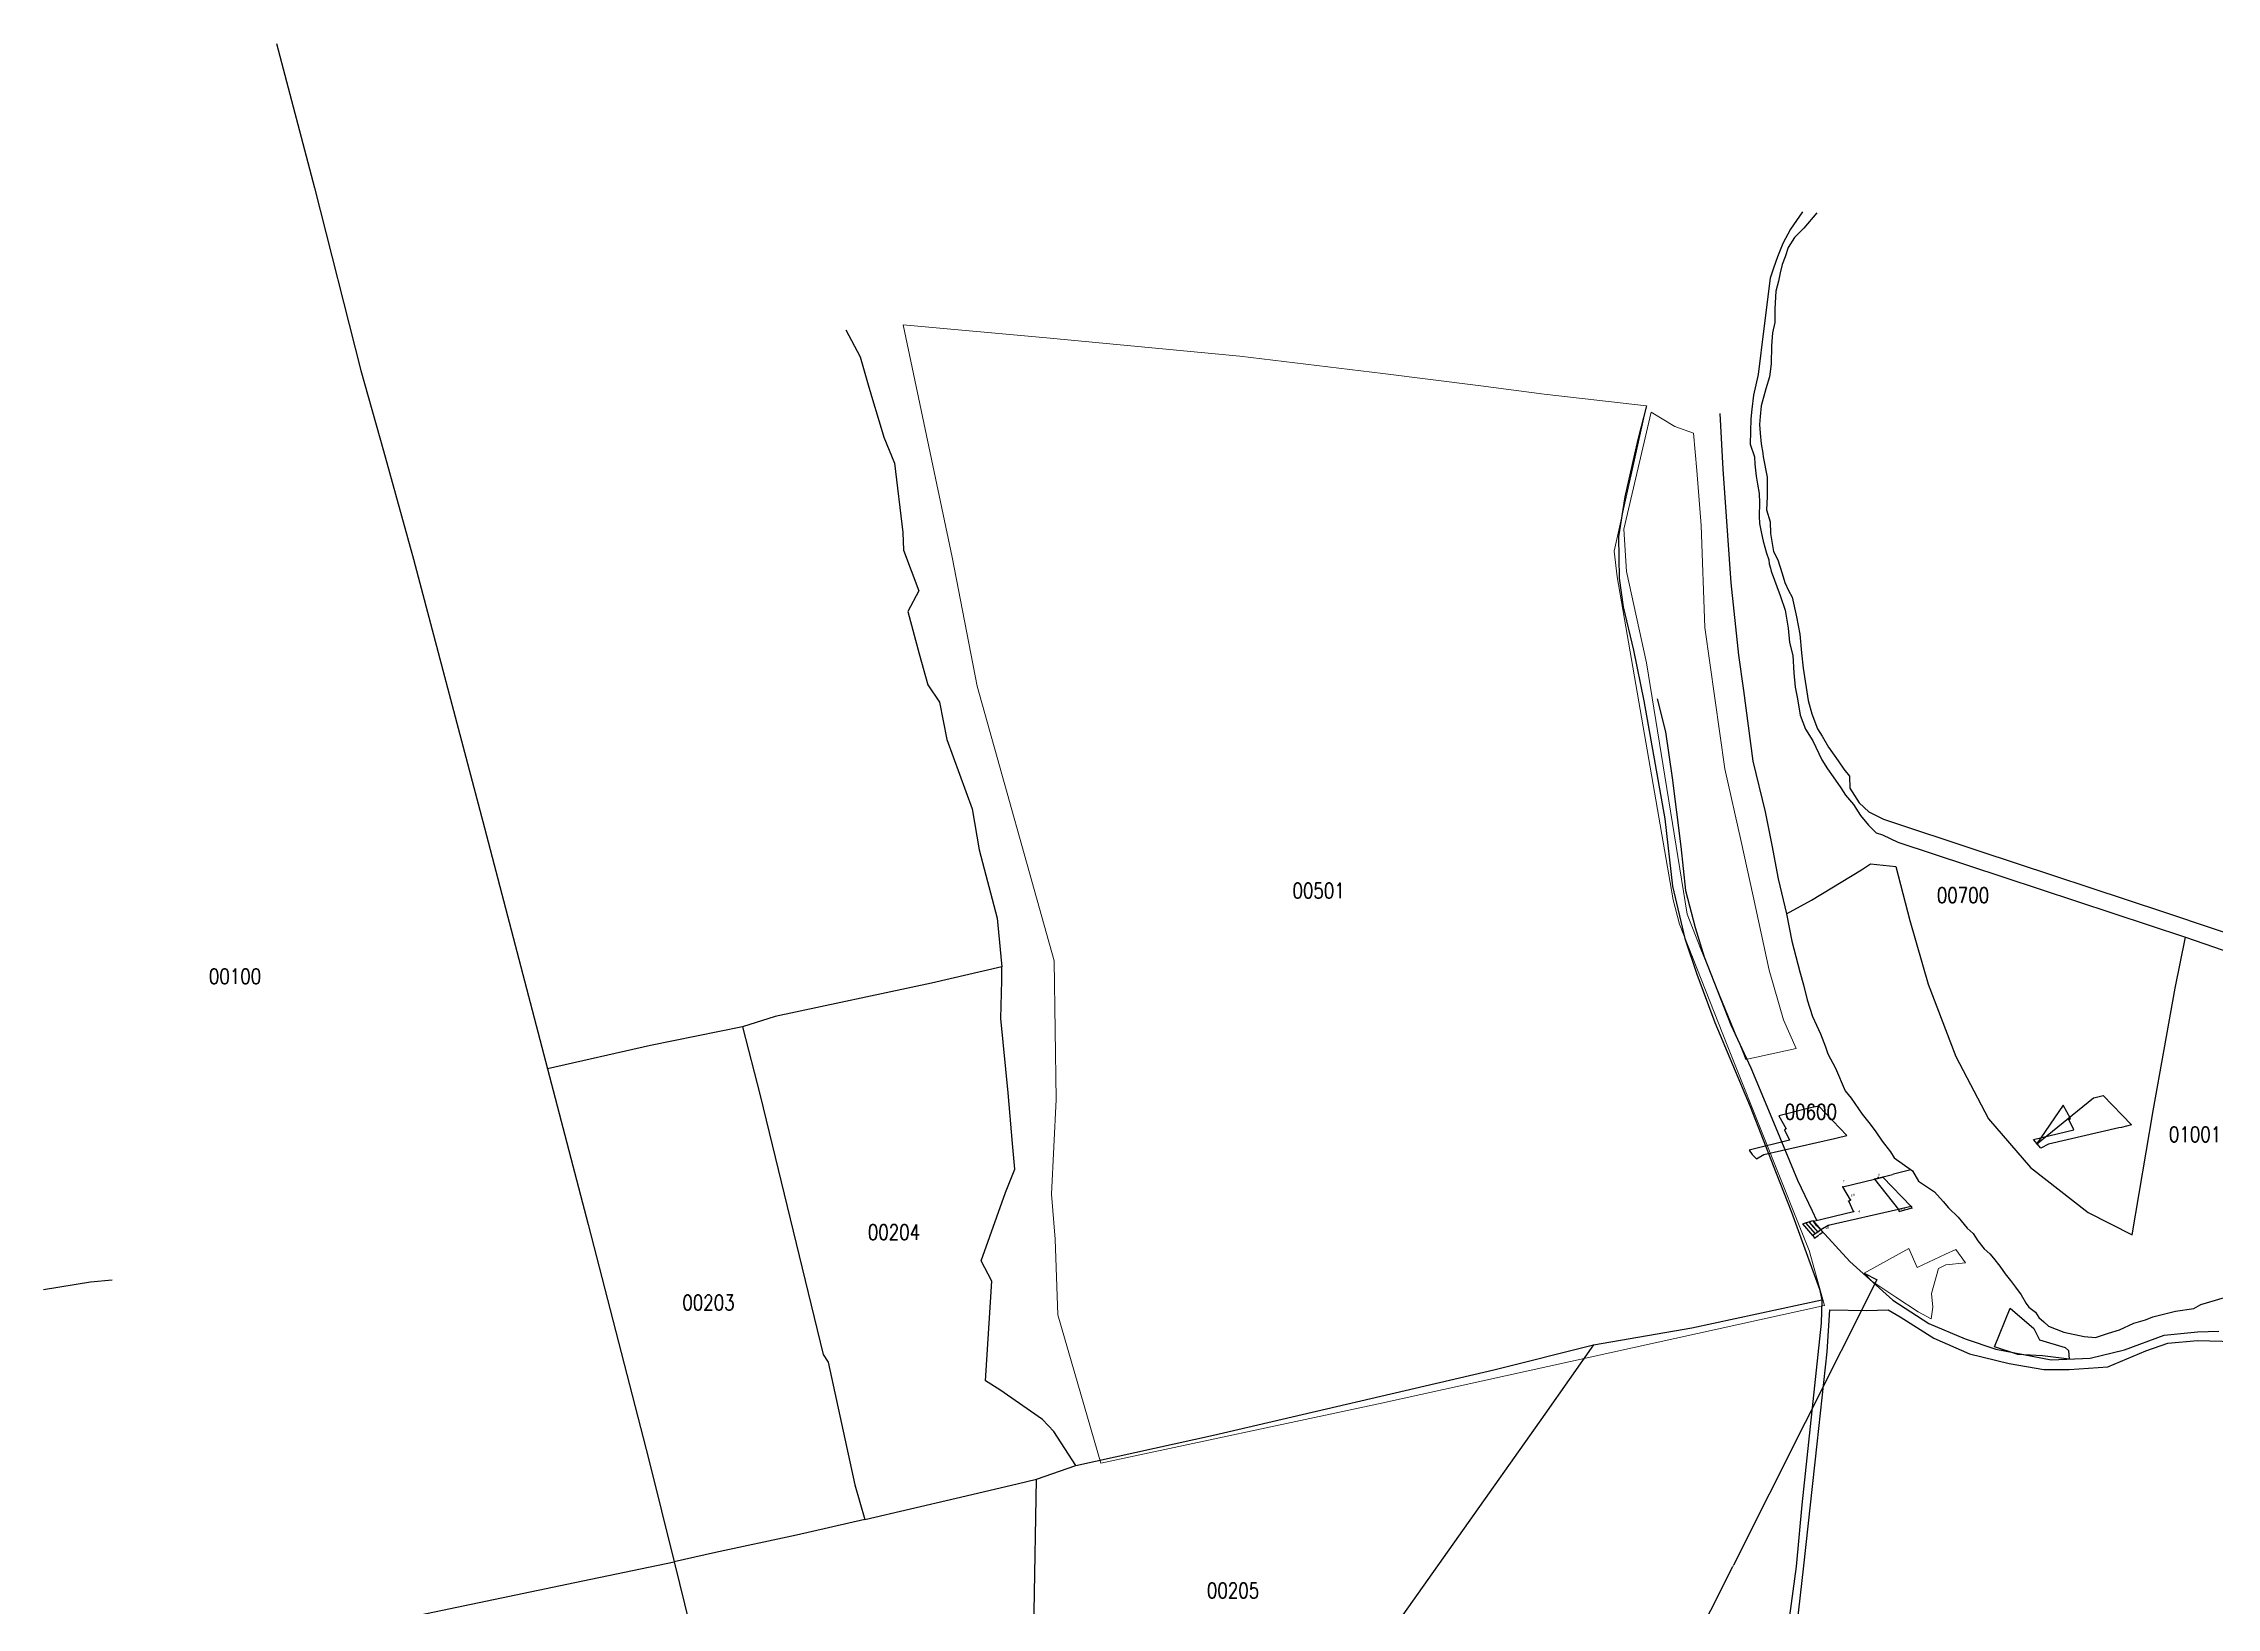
# Model space of a CAD drawing. Header units: metres. Extents: x 615852 to 659911, y 1301217 to 1325118.
# Drawn here: x 626986 to 629835, y 1323068 to 1325118 of the extents above; entities that cross this region are included whole.
import ezdxf
from ezdxf.enums import TextEntityAlignment as Align

# ---------------------------------------------------------------- set-up
doc = ezdxf.new("R2010")
doc.units = ezdxf.units.M
doc.header["$PDMODE"] = 32
doc.header["$PDSIZE"] = 0.5
doc.layers.add('1ER CEDULA', color=7, linetype='Continuous', lineweight=0)
for name, color, linetype in [('2', 1, 'Continuous'), ('41', 1, 'Continuous'), ('CVL_CUADCON_TIT', 1, 'Continuous'), ('CVL_PUNTO', 2, 'Continuous'), ('CVL_PUNTO_NUM', 2, 'Continuous')]:
    doc.layers.add(name, color=color, linetype=linetype)
doc.styles.add('MONOTXT4', font='monotxt4.shx')
doc.styles.add('ROMANS', font='ROMANS', dxfattribs={"height": 0.2})
doc.dimstyles.new('STANDARD$0', dxfattribs={"dimtxt": 0.6, "dimasz": 0.5, "dimexe": 0.125, "dimexo": 0.000625, "dimgap": 0.0625, "dimtad": 0, "dimzin": 1, "dimdsep": 46, "dimtxsty": 'ROMANS', "dimblk1": 'ARCHTICK', "dimblk2": 'ARCHTICK', "dimsah": 1, "dimcen": 2.5, "dimclrd": 1, "dimclre": 1, "dimclrt": 30, "dimaunit": 1, "dimadec": 0, "dimazin": 0, "dimtfac": 1, "dimtofl": 0, "dimtmove": 1, "dimatfit": 3, "dimldrblk": 'ARCHTICK', "dimfxl": 1, "dimtolj": 1, "dimtzin": 1, "dimarcsym": 0})

# ---------------------------------------------------------------- blocks, each defined once
blk = doc.blocks.new('_ARCHTICK')
at = {"color": 0, "linetype": 'ByBlock', "const_width": 0.15}
blk.add_lwpolyline([(-0.5, -0.5), (0.5, 0.5)], dxfattribs=at)
blk = doc.blocks.new('*D47')
at = {"layer": 'CVL_CUADCON_TIT', "color": 1, "lineweight": -2, "ltscale": 0.5, "transparency": 16777216}
for p, q in [((629387.4, 1323629.4), (629410.1, 1323635.2)), ((629387.4, 1323629.4), (629387.4, 1323629.5)), ((629433.9, 1323641.3), (629411.3, 1323635.5)), ((629433.9, 1323641.3), (629433.9, 1323641.4))]:
    blk.add_line(p, q, dxfattribs=at)
at = {"layer": 'Defpoints', "color": 0, "ltscale": 0.5, "transparency": 16777216}
for p in [(629387.4, 1323629.4), (629433.9, 1323641.3), (629433.9, 1323641.3)]:
    blk.add_point(p, dxfattribs=at)
at = {"layer": 'CVL_CUADCON_TIT', "color": 1, "lineweight": -2, "ltscale": 0.5, "transparency": 16777216, "xscale": 0.5, "yscale": 0.5, "zscale": 0.5}
for p, rotation in [((629387.4, 1323629.4), 194.3481478245323), ((629433.9, 1323641.3), 14.34814782453231)]:
    blk.add_blockref('_ARCHTICK', p, dxfattribs=dict(at, rotation=rotation))
at = {"layer": 'CVL_CUADCON_TIT', "color": 30, "lineweight": 30, "ltscale": 0.5, "transparency": 16777216, "insert": (629410.7, 1323635.4), "char_height": 0.2, "attachment_point": 5, "rotation": 14.3481, "style": 'ROMANS'}
blk.add_mtext('\\A1;47.98m.', dxfattribs=at)
blk = doc.blocks.new('*D48')
at = {"layer": 'CVL_CUADCON_TIT', "color": 1, "lineweight": -2, "ltscale": 0.5, "transparency": 16777216}
for p, q in [((629305.4, 1323555.2), (629307.8, 1323551.8)), ((629307.8, 1323551.9), (629312.5, 1323555.3)), ((629318.4, 1323559.3), (629313.6, 1323556)), ((629316, 1323562.7), (629318.4, 1323559.2))]:
    blk.add_line(p, q, dxfattribs=at)
at = {"layer": 'Defpoints', "color": 0, "ltscale": 0.5, "transparency": 16777216}
for p in [(629305.4, 1323555.2), (629307.8, 1323551.9), (629316, 1323562.7)]:
    blk.add_point(p, dxfattribs=at)
at = {"layer": 'CVL_CUADCON_TIT', "color": 1, "lineweight": -2, "ltscale": 0.5, "transparency": 16777216, "xscale": 0.5, "yscale": 0.5, "zscale": 0.5}
for p, rotation in [((629307.8, 1323551.9), 215.0333690434742), ((629318.4, 1323559.3), 35.03336904347411)]:
    blk.add_blockref('_ARCHTICK', p, dxfattribs=dict(at, rotation=rotation))
at = {"layer": 'CVL_CUADCON_TIT', "color": 30, "lineweight": 30, "ltscale": 0.5, "transparency": 16777216, "insert": (629313.1, 1323555.6), "char_height": 0.2, "attachment_point": 5, "rotation": 35.0334, "style": 'ROMANS'}
blk.add_mtext('\\A1;12.96m.', dxfattribs=at)
blk = doc.blocks.new('*D49')
at = {"layer": 'CVL_CUADCON_TIT', "color": 1, "lineweight": -2, "ltscale": 0.5, "transparency": 16777216}
for p, q in [((629397.5, 1323631.7), (629386.5, 1323629.2)), ((629386.5, 1323629.2), (629386.5, 1323629.1)), ((629391.7, 1323631.7), (629391.6, 1323631.7)), ((629392, 1323630.4), (629391.7, 1323631.7)), ((629397.5, 1323631.7), (629397.5, 1323631.6))]:
    blk.add_line(p, q, dxfattribs=at)
at = {"layer": 'Defpoints', "color": 0, "ltscale": 0.5, "transparency": 16777216}
for p in [(629386.5, 1323629.2), (629386.5, 1323629.2), (629397.5, 1323631.7)]:
    blk.add_point(p, dxfattribs=at)
at = {"layer": 'CVL_CUADCON_TIT', "color": 1, "lineweight": -2, "ltscale": 0.5, "transparency": 16777216, "xscale": 0.5, "yscale": 0.5, "zscale": 0.5}
for p, rotation in [((629386.5, 1323629.2), 193.0242147990239), ((629397.5, 1323631.7), 13.02421479902388)]:
    blk.add_blockref('_ARCHTICK', p, dxfattribs=dict(at, rotation=rotation))
at = {"layer": 'CVL_CUADCON_TIT', "color": 30, "lineweight": 30, "ltscale": 0.5, "transparency": 16777216, "insert": (629391, 1323631.6), "char_height": 0.2, "attachment_point": 5, "rotation": 13.0242, "style": 'ROMANS'}
blk.add_mtext('\\A1;11.27m.', dxfattribs=at)
blk = doc.blocks.new('*D50')
at = {"layer": 'CVL_CUADCON_TIT', "color": 1, "lineweight": -2, "ltscale": 0.5, "transparency": 16777216}
for p, q in [((629418, 1323589.2), (629418.6, 1323586.7)), ((629418.6, 1323586.8), (629426.2, 1323588.7)), ((629435.1, 1323590.9), (629427.5, 1323589)), ((629434.5, 1323593.3), (629435.2, 1323590.8))]:
    blk.add_line(p, q, dxfattribs=at)
at = {"layer": 'Defpoints', "color": 0, "ltscale": 0.5, "transparency": 16777216}
for p in [(629418, 1323589.2), (629434.5, 1323593.3), (629435.1, 1323590.9)]:
    blk.add_point(p, dxfattribs=at)
at = {"layer": 'CVL_CUADCON_TIT', "color": 1, "lineweight": -2, "ltscale": 0.5, "transparency": 16777216, "xscale": 0.5, "yscale": 0.5, "zscale": 0.5}
for p, rotation in [((629418.6, 1323586.8), 193.9105771390533), ((629435.1, 1323590.9), 13.91057713905337)]:
    blk.add_blockref('_ARCHTICK', p, dxfattribs=dict(at, rotation=rotation))
at = {"layer": 'CVL_CUADCON_TIT', "color": 30, "lineweight": 30, "ltscale": 0.5, "transparency": 16777216, "insert": (629426.9, 1323588.8), "char_height": 0.2, "attachment_point": 5, "rotation": 13.9106, "style": 'ROMANS'}
blk.add_mtext('\\A1;17.03m.', dxfattribs=at)
blk = doc.blocks.new('*D51')
at = {"layer": 'CVL_CUADCON_TIT', "color": 1, "lineweight": -2, "ltscale": 0.5, "transparency": 16777216}
for p, q in [((629389.6, 1323497.3), (629201.4, 1323122.9)), ((629372.7, 1323505.8), (629389.7, 1323497.3)), ((629012.5, 1322747.1), (629200.7, 1323121.5)), ((628995.6, 1322755.5), (629012.6, 1322747))]:
    blk.add_line(p, q, dxfattribs=at)
at = {"layer": 'Defpoints', "color": 0, "ltscale": 0.5, "transparency": 16777216}
for p in [(629372.7, 1323505.8), (629389.6, 1323497.3), (628995.6, 1322755.5)]:
    blk.add_point(p, dxfattribs=at)
at = {"layer": 'CVL_CUADCON_TIT', "color": 1, "lineweight": -2, "ltscale": 0.5, "transparency": 16777216, "xscale": 0.5, "yscale": 0.5, "zscale": 0.5}
for p, rotation in [((629389.6, 1323497.3), 63.31671806371305), ((629012.5, 1322747.1), 243.316718063713)]:
    blk.add_blockref('_ARCHTICK', p, dxfattribs=dict(at, rotation=rotation))
at = {"layer": 'CVL_CUADCON_TIT', "color": 30, "ltscale": 0.5, "transparency": 16777216, "insert": (629201.1, 1323122.2), "char_height": 0.2, "attachment_point": 5, "rotation": 63.3167, "style": 'ROMANS'}
blk.add_mtext('\\A1;839.72m.', dxfattribs=at)

msp = doc.modelspace()

# ---------------------------------------------------------------- linework, layer by layer
at = {"color": 1}
msp.add_lwpolyline([(629543.65174, 1323409.28371), (629564.0088, 1323459.84981), (629595.10305, 1323433.15695), (629602.69269, 1323418.65267), (629636.09811, 1323408.47997), (629640.69168, 1323404.36073), (629641.35547, 1323393.26056), (629606.73281, 1323397.32149), (629574.36677, 1323399.19117), (629543.65241, 1323409.2836)], dxfattribs=at)
at = {"layer": '1ER CEDULA', "color": 1, "ltscale": 0.5, "flags": 128}
for points in [[(629320.78125, 1323463.53192), (628736.39695, 1323334.67349), (628372.30983, 1323256.71707), (628315.85051, 1323451.24771), (628312.4017, 1323550.216), (628307.46291, 1323609.56423), (628313.52577, 1323733.33307), (628311.21502, 1323915.44723), (628210.07779, 1324275.16078), (628177.48469, 1324444.59886), (628113.00756, 1324749.07012), (628301.00869, 1324731.98621), (628554.41034, 1324707.95253), (628741.92032, 1324685.13924), (628870.26228, 1324668.91875), (628953.27839, 1324658.1869), (629087.45747, 1324642.67385), (629045.1448, 1324452.2807), (629049.07519, 1324418.7849), (629122.51969, 1323995.3408), (629130.68792, 1323963.33738), (629193.43231, 1323804.61018), (629300.60141, 1323535.60717)], [(629217.75157, 1323786.04815), (629213.69437, 1323796.05325), (629158.50127, 1323930.60725), (629140.98877, 1323976.30405), (629087.55137, 1324305.72695), (629061.27647, 1324425.39785), (629057.65057, 1324481.10725), (629093.41517, 1324634.39522), (629124.78527, 1324615.67865), (629148.97817, 1324606.91065), (629153.52077, 1324558.03795), (629159.15977, 1324485.91785), (629163.72907, 1324352.33055), (629190.24677, 1324167.11125), (629211.53237, 1324071.74065), (629227.12907, 1323999.88305), (629248.36997, 1323903.13225), (629267.14447, 1323837.75365), (629283.65267, 1323800.42485)], [(629460.50217, 1323445.91525), (629443.37777, 1323455.33625), (629414.25047, 1323474.56785), (629382.89547, 1323495.30485), (629372.71657, 1323505.83345), (629431.24777, 1323538.08265), (629442.26907, 1323513.35135), (629479.51167, 1323530.73465), (629492.83827, 1323536.95495), (629505.77727, 1323519.36445), (629479.88167, 1323516.70825), (629470.25247, 1323512.09615), (629461.19587, 1323479.24615), (629462.74127, 1323461.15085), (629461.43727, 1323452.11285)]]:
    msp.add_lwpolyline(points, close=True, dxfattribs=at)
msp.add_lwpolyline([(629087.45747, 1324642.67385), (629045.1448, 1324452.2807), (629049.07519, 1324418.7849), (629122.51969, 1323995.3408)], dxfattribs=at)
at = {"layer": '2', "color": 1, "linetype": 'Continuous'}
for p, q in [((629101.39647, 1324258.62185), (629112.48547, 1324215.39285)), ((629112.48547, 1324215.39285), (629121.25347, 1324155.13985)), ((629121.25347, 1324155.13985), (629132.49947, 1324065.14685)), ((629132.49947, 1324065.14685), (629138.73147, 1324007.44085)), ((629138.73147, 1324007.44085), (629151.08047, 1323958.87185)), ((629151.08047, 1323958.87185), (629163.19647, 1323920.46985)), ((629163.19647, 1323920.46985), (629198.07347, 1323831.44285)), ((629198.07347, 1323831.44285), (629224.37947, 1323775.21985)), ((629224.37947, 1323775.21985), (629251.68247, 1323709.08285)), ((629251.68247, 1323709.08285), (629285.55847, 1323627.68285)), ((629285.55847, 1323627.68285), (629304.53147, 1323587.74085)), ((629304.53147, 1323587.74085), (629310.26183, 1323575.18803)), ((629316.50203, 1323562.16235), (629353.93647, 1323521.04885)), ((629353.93647, 1323521.04885), (629410.23547, 1323470.60685)), ((629410.23547, 1323470.60685), (629457.68347, 1323440.00885)), ((629457.68347, 1323440.00885), (629505.15247, 1323419.82985)), ((629766.09247, 1323424.61485), (629809.80147, 1323428.84285)), ((629809.80147, 1323428.84285), (629837.75147, 1323429.79985)), ((629505.15247, 1323419.82985), (629545.26747, 1323406.27485)), ((629545.26747, 1323406.27485), (629617.90247, 1323392.14285)), ((629668.97547, 1323394.57685), (629714.22247, 1323405.40885)), ((629714.22247, 1323405.40885), (629766.09247, 1323424.61485)), ((629617.90247, 1323392.14285), (629668.97547, 1323394.57685)), ((628287.77247, 1323235.60785), (628339.64047, 1323253.79685))]:
    msp.add_line(p, q, dxfattribs=at)
for points in [[(627291.64847, 1325117.77885), (627341.57047, 1324928.47885), (627402.05047, 1324688.93985), (627431.81247, 1324583.65885), (627471.40647, 1324441.75885), (627564.42847, 1324089.81685), (627646.85347, 1323773.73185)], [(629292.00347, 1324897.15385), (629276.20447, 1324874.56785), (629266.00247, 1324855.52785), (629259.10647, 1324838.26085), (629253.74047, 1324823.27685), (629249.64847, 1324810.32385), (629241.38047, 1324744.00785), (629233.88747, 1324683.78985), (629227.73347, 1324656.60885), (629225.40847, 1324638.31485), (629224.11147, 1324625.60985), (629223.28147, 1324592.57185), (629228.83647, 1324576.04085), (629229.57747, 1324566.12685), (629231.07047, 1324550.62085), (629232.82747, 1324540.19685), (629235.34247, 1324527.99185), (629235.57047, 1324515.53785), (629235.02647, 1324498.00285), (629235.51447, 1324488.34385), (629238.02747, 1324475.37685), (629240.29347, 1324465.20685), (629244.58047, 1324449.69385), (629247.86447, 1324440.79185), (629248.10847, 1324435.70785), (629250.12847, 1324429.85885), (629250.88347, 1324426.04485), (629262.75847, 1324394.25085), (629269.07047, 1324374.92185), (629273.34047, 1324351.53085), (629274.82547, 1324332.46685), (629279.11047, 1324315.68285), (629280.58747, 1324292.80685), (629282.32647, 1324273.99585), (629285.34347, 1324258.48585), (629289.10947, 1324237.12985), (629295.67847, 1324219.07085), (629305.30047, 1324203.54685), (629317.44447, 1324178.61485), (629324.78847, 1324166.90785), (629332.13447, 1324156.47285), (629342.01347, 1324142.21885), (629348.34547, 1324132.54785), (629358.99047, 1324120.07185), (629368.10747, 1324105.81985), (629378.49747, 1324093.09085), (629388.64047, 1324083.15685), (629396.76447, 1324080.34385), (629417.07047, 1324070.64385)], [(629310.80147, 1324895.58885), (629293.73847, 1324875.80185), (629281.51647, 1324863.37385), (629273.35947, 1324850.42985), (629269.26847, 1324837.98485), (629265.43747, 1324828.08085), (629262.61947, 1324817.15885), (629260.30947, 1324805.98085), (629256.98047, 1324793.02585), (629255.91547, 1324769.90085), (629255.62447, 1324752.11085), (629252.54747, 1324738.39285), (629251.24247, 1324721.62185), (629250.93947, 1324697.98585), (629248.87147, 1324680.96285), (629243.75747, 1324665.21585), (629237.61347, 1324642.86385), (629236.31347, 1324628.63385), (629235.53047, 1324618.46985), (629236.52247, 1324607.03085), (629237.76347, 1324592.79585), (629239.77047, 1324580.59185), (629239.76947, 1324580.08385), (629240.52347, 1324576.01585), (629245.80347, 1324549.31885), (629245.74947, 1324523.39585), (629244.69847, 1324506.36985), (629249.49247, 1324490.60185), (629250.22347, 1324475.60585), (629253.98547, 1324451.70785), (629259.55247, 1324440.76685), (629265.10447, 1324422.96485), (629268.63747, 1324411.26585), (629273.44247, 1324400.58185), (629278.50647, 1324391.92985), (629284.29547, 1324365.99385), (629288.56847, 1324343.36585), (629290.55047, 1324318.96285), (629292.79547, 1324298.88085), (629299.31247, 1324256.42285), (629304.35847, 1324239.12985), (629311.43147, 1324219.54585), (629317.76347, 1324209.87485), (629325.86347, 1324195.37085), (629338.53047, 1324177.55385), (629346.12947, 1324166.60885), (629353.73247, 1324157.44285), (629353.95347, 1324141.68585), (629366.36347, 1324122.34385), (629379.04247, 1324110.62585), (629398.07747, 1324100.92785), (629523.24847, 1324059.48985), (629766.48147, 1323979.17185), (629957.91647, 1323914.71985)], [(628037.84547, 1324742.49085), (628056.82647, 1324706.86885), (628067.16747, 1324670.24985), (628074.23247, 1324646.59885), (628079.02747, 1324631.08485), (628087.85947, 1324601.83885), (628101.76247, 1324567.49885), (628112.75247, 1324476.74385), (628113.46647, 1324453.36085), (628133.68247, 1324400.45385), (628119.39847, 1324373.28985), (628134.27247, 1324317.59985), (628145.62247, 1324277.16585), (628160.56447, 1324254.26085), (628170.37247, 1324205.44285), (628203.72147, 1324114.63985), (628212.75547, 1324060.74085), (628236.45247, 1323971.22985), (628241.17647, 1323921.15185), (628242.41747, 1323907.42485)], [(629087.45747, 1324642.67385), (629075.93247, 1324598.47585), (629059.26247, 1324523.53585), (629050.76847, 1324470.94485), (629051.67347, 1324417.06285), (629051.67347, 1324417.06285), (629056.93047, 1324379.43785), (629070.53247, 1324322.47885), (629084.11347, 1324255.86285), (629098.67747, 1324172.46985), (629111.48747, 1324101.53485), (629121.46747, 1324013.32285), (629137.83947, 1323944.66785), (629153.49447, 1323897.61685), (629176.99147, 1323834.53785), (629223.25747, 1323724.13785), (629257.63047, 1323636.89085), (629277.59647, 1323586.01885), (629314.22647, 1323485.04285), (629317.24647, 1323471.05785)], [(629183.72847, 1324632.55785), (629187.64347, 1324559.86185), (629198.00547, 1324410.90785), (629208.22447, 1324315.83385), (629214.48047, 1324269.56485), (629226.99247, 1324177.02685), (629242.86047, 1324110.40585), (629251.66247, 1324066.92785), (629260.20947, 1324022.68685), (629271.03947, 1323976.91685)], [(629417.07047, 1324070.64385), (629555.69747, 1324024.85685), (629793.85247, 1323946.32785)], [(629271.03947, 1323976.91685), (629303.59747, 1323994.89285), (629369.48347, 1324034.40085), (629381.18747, 1324042.25485)], [(629381.18747, 1324042.25485), (629414.46347, 1324038.87985), (629432.60947, 1323968.18785), (629456.82647, 1323884.52085), (629492.96247, 1323789.89985), (629535.73147, 1323708.22685), (629590.73147, 1323644.31885), (629666.57647, 1323585.19485), (629723.93547, 1323556.09985), (629751.45847, 1323718.69885), (629780.24847, 1323879.51485), (629793.85247, 1323946.32785)], [(629271.03947, 1323976.91685), (629278.07847, 1323941.06685), (629288.41247, 1323900.88885), (629293.45747, 1323883.59585), (629298.24547, 1323864.27085), (629305.05947, 1323842.39885), (629315.42947, 1323819.75785), (629322.25347, 1323802.71485), (629325.28347, 1323793.30485), (629335.15347, 1323774.73085), (629348.04947, 1323744.96785), (629355.90547, 1323735.29385), (629370.08947, 1323714.16885), (629378.70547, 1323703.47685), (629387.32047, 1323692.27585), (629396.43947, 1323678.78585), (629407.33547, 1323665.03885), (629412.14647, 1323656.89585), (629435.99347, 1323639.81685), (629443.84247, 1323626.58485), (629465.15547, 1323612.56185), (629476.30747, 1323599.57585), (629483.15047, 1323591.42885), (629495.82847, 1323579.45685), (629507.99447, 1323564.94485), (629515.85547, 1323557.81185), (629521.93347, 1323548.39485), (629530.29547, 1323537.70285), (629537.65047, 1323531.33385), (629542.21147, 1323525.47885), (629550.57447, 1323515.04085), (629557.41347, 1323505.11385), (629564.76347, 1323496.20385), (629571.35047, 1323487.29385), (629578.44447, 1323477.36685), (629585.28047, 1323466.16985), (629588.82747, 1323461.33385), (629597.45247, 1323454.70785), (629601.75647, 1323447.58185), (629608.35147, 1323442.23085), (629614.43747, 1323436.37285), (629634.49247, 1323428.70585), (629661.15747, 1323422.80385), (629675.89147, 1323421.50185), (629692.92547, 1323427.05685), (629707.41647, 1323431.60085), (629726.23547, 1323440.20185), (629741.48947, 1323444.74485), (629751.15247, 1323448.79085), (629780.89447, 1323456.09785), (629804.78347, 1323459.35185), (629814.19547, 1323464.66885), (629845.21047, 1323473.75285)], [(629793.85247, 1323946.32785), (629867.22647, 1323921.01185), (629952.53847, 1323894.14485)], [(628242.41747, 1323907.42485), (628150.14547, 1323886.01785), (627945.27447, 1323842.22885), (627902.56247, 1323828.84985)], [(628339.64047, 1323253.79685), (628310.51547, 1323298.33485), (628295.81147, 1323314.12285), (628239.99647, 1323352.87185), (628220.96547, 1323364.60385), (628229.36747, 1323495.21985), (628215.44847, 1323521.93485), (628247.13947, 1323611.58285), (628259.39847, 1323642.05485), (628256.41947, 1323675.86385), (628250.96747, 1323742.20885), (628241.26047, 1323839.56885), (628242.38047, 1323889.63485), (628242.41747, 1323907.42485)], [(627902.56247, 1323828.84985), (627782.08247, 1323804.45185), (627646.85347, 1323773.73185)], [(627902.56247, 1323828.84985), (627925.75047, 1323738.83085), (628008.12747, 1323399.36485), (628014.96547, 1323389.18385), (628049.94747, 1323228.23285), (628062.81147, 1323182.96585)], [(627646.85347, 1323773.73185), (627700.03947, 1323569.78985), (627779.93847, 1323261.08185), (627812.94447, 1323127.32785)], [(626986.21747, 1323484.39785), (627048.05847, 1323494.62885), (627076.26547, 1323497.11085)], [(629017.82847, 1323411.71285), (629146.94347, 1323434.31285), (629317.24647, 1323471.05785)], [(629317.24647, 1323471.05785), (629316.42047, 1323440.30785), (629291.28147, 1323201.96685), (629283.49147, 1323121.41785), (629272.90647, 1323040.36585), (629272.34747, 1323015.46085), (629269.23947, 1322987.00185), (629261.59647, 1322977.10685)], [(629278.10347, 1322973.51285), (629280.19647, 1323002.73585), (629293.91047, 1323122.41285), (629311.26447, 1323281.98285), (629324.47247, 1323402.67685), (629327.63547, 1323457.56585), (629376.41547, 1323456.95485), (629404.11047, 1323457.65885), (629419.84447, 1323448.72985), (629463.99447, 1323420.42585), (629510.70047, 1323399.99485), (629510.70047, 1323399.99485), (629562.75947, 1323387.43085), (629608.47547, 1323379.45585), (629641.50447, 1323379.38585), (629692.07247, 1323383.09085), (629742.16647, 1323403.82485), (629770.64447, 1323414.18485), (629809.77847, 1323417.65985), (629874.56247, 1323415.74385)], [(628339.64047, 1323253.79685), (628520.11247, 1323293.31585), (628887.42247, 1323378.94985), (629017.82847, 1323411.71285)], [(629017.82847, 1323411.71285), (628954.37647, 1323320.86085), (628728.09847, 1323001.36385), (628605.27847, 1322828.54685)], [(628062.81147, 1323182.96585), (628182.53647, 1323210.92385), (628262.60747, 1323229.56085), (628287.77247, 1323235.60785)], [(628605.27847, 1322828.54685), (628455.05047, 1322793.53885), (628293.89847, 1322759.31485), (628280.68047, 1322756.29385), (628283.19747, 1322867.35185), (628284.61747, 1323062.02885), (628287.77247, 1323235.60785)], [(628062.81147, 1323182.96585), (627973.08247, 1323162.56985), (627867.34147, 1323139.66585), (627812.94447, 1323127.32785)], [(627027.27147, 1322962.52285), (627296.19647, 1323019.64585), (627682.80447, 1323100.15485), (627812.94447, 1323127.32785)], [(627812.94447, 1323127.32785), (627846.95647, 1322988.74385), (627929.80947, 1322633.77285), (628025.76547, 1322226.92785), (628112.89447, 1321851.36285), (628146.89147, 1321705.40785)]]:
    msp.add_lwpolyline(points, dxfattribs=at)
at = {"layer": 'CVL_CUADCON_TIT', "color": 1, "lineweight": 30, "ltscale": 0.5, "flags": 128}
for points in [[(629350.28677, 1323686.49769), (629313.21077, 1323724.93269), (629302.64277, 1323722.50169), (629300.85777, 1323722.03069), (629260.77677, 1323712.25369), (629270.66357, 1323695.00229), (629268.26977, 1323693.59569), (629274.76177, 1323680.01269), (629222.01077, 1323667.15369), (629225.95977, 1323661.38269), (629231.77227, 1323655.90609), (629241.48977, 1323661.36969), (629333.75677, 1323682.40369), (629337.26077, 1323683.19469)], [(629614.23174, 1323675.12693), (629604.40174, 1323669.78693), (629594.75274, 1323680.91093), (629647.50374, 1323693.76993), (629641.01174, 1323707.35293), (629643.41474, 1323708.76493), (629643.40474, 1323708.76093), (629633.51874, 1323726.01093), (629598.70174, 1323675.13993), (629673.59974, 1323735.78793), (629675.38474, 1323736.25893), (629685.95274, 1323738.68993), (629723.02774, 1323700.31893), (629723.02874, 1323700.25493), (629710.00274, 1323696.95193), (629706.49874, 1323696.16093), (629614.23174, 1323675.12693), (629604.40174, 1323669.78693), (629594.75274, 1323680.91093), (629647.50374, 1323693.76993), (629641.01174, 1323707.35293), (629643.41474, 1323708.76493), (629643.40474, 1323708.76093), (629633.51874, 1323726.01093), (629598.70174, 1323675.13993), (629673.59974, 1323735.78793), (629675.38474, 1323736.25893), (629685.95274, 1323738.68993), (629723.02774, 1323700.31893), (629723.02874, 1323700.25493), (629710.00274, 1323696.95193), (629706.49874, 1323696.16093), (629614.23174, 1323675.12693), (629604.40174, 1323669.78693), (629594.75274, 1323680.91093), (629647.50374, 1323693.76993), (629641.01174, 1323707.35293), (629643.41474, 1323708.76493), (629643.40474, 1323708.76093), (629633.51874, 1323726.01093), (629598.70174, 1323675.13993), (629673.59974, 1323735.78793), (629675.38474, 1323736.25893), (629685.95274, 1323738.68993), (629723.02774, 1323700.31893), (629723.02874, 1323700.25493), (629710.00274, 1323696.95193), (629706.49874, 1323696.16093), (629614.23174, 1323675.12693), (629604.40174, 1323669.78693), (629594.75274, 1323680.91093), (629647.50374, 1323693.76993), (629641.01174, 1323707.35293), (629643.41474, 1323708.76493), (629643.40474, 1323708.76093), (629633.51874, 1323726.01093), (629598.70174, 1323675.13993), (629673.59974, 1323735.78793), (629675.38474, 1323736.25893), (629685.95274, 1323738.68993), (629723.02774, 1323700.31893), (629723.02874, 1323700.25493), (629710.00274, 1323696.95193), (629706.49874, 1323696.16093), (629614.23174, 1323675.12693), (629604.40174, 1323669.78693), (629594.75274, 1323680.91093), (629647.50374, 1323693.76993), (629641.01174, 1323707.35293), (629643.41474, 1323708.76493), (629643.40474, 1323708.76093), (629633.51874, 1323726.01093), (629598.70174, 1323675.13993), (629673.59974, 1323735.78793), (629675.38474, 1323736.25893), (629685.95274, 1323738.68993), (629723.02774, 1323700.31893), (629723.02874, 1323700.25493), (629710.00274, 1323696.95193), (629706.49874, 1323696.16093), (629614.23174, 1323675.12693), (629604.40174, 1323669.78693), (629594.75274, 1323680.91093), (629647.50374, 1323693.76993), (629641.01174, 1323707.35293), (629643.41474, 1323708.76493), (629643.40474, 1323708.76093), (629633.51874, 1323726.01093), (629598.70174, 1323675.13993), (629673.59974, 1323735.78793), (629675.38474, 1323736.25893), (629685.95274, 1323738.68993), (629723.02774, 1323700.31893), (629723.02874, 1323700.25493), (629710.00274, 1323696.95193), (629706.49874, 1323696.16093), (629614.23174, 1323675.12693), (629604.40174, 1323669.78693), (629594.75274, 1323680.91093), (629647.50374, 1323693.76993), (629641.01174, 1323707.35293), (629643.41474, 1323708.76493), (629643.40474, 1323708.76093), (629633.51874, 1323726.01093), (629598.70174, 1323675.13993), (629673.59974, 1323735.78793), (629675.38474, 1323736.25893), (629685.95274, 1323738.68993), (629723.02774, 1323700.31893), (629723.02874, 1323700.25493), (629710.00274, 1323696.95193), (629706.49874, 1323696.16093), (629614.23174, 1323675.12693), (629604.40174, 1323669.78693), (629594.75274, 1323680.91093), (629647.50374, 1323693.76993), (629641.01174, 1323707.35293), (629643.41474, 1323708.76493), (629643.40474, 1323708.76093), (629633.51874, 1323726.01093), (629598.70174, 1323675.13993), (629673.59974, 1323735.78793), (629675.38474, 1323736.25893), (629685.95274, 1323738.68993), (629723.02774, 1323700.31893), (629723.02874, 1323700.25493), (629710.00274, 1323696.95193), (629706.49874, 1323696.16093)], [(629316.02494, 1323562.68628), (629310.21244, 1323568.16288), (629306.26344, 1323573.93388), (629359.01444, 1323586.79288), (629352.52244, 1323600.37588), (629354.91624, 1323601.78248), (629345.02944, 1323619.03388), (629386.47964, 1323629.17218), (629418.00944, 1323589.18388), (629325.74244, 1323568.14988)], [(629316.02494, 1323562.68628), (629311.93776, 1323559.65394), (629308.68214, 1323557.39578), (629305.41525, 1323555.24809), (629292.27001, 1323570.64538), (629295.79326, 1323571.93981), (629300.14215, 1323573.12253), (629305.41928, 1323574.91318)]]:
    msp.add_lwpolyline(points, close=True, dxfattribs=at)
for points in [[(629386.47964, 1323629.17218), (629386.89544, 1323629.28188), (629397.46344, 1323631.71288), (629434.53944, 1323593.27788), (629421.51344, 1323589.97488), (629418.00944, 1323589.18388)], [(629295.79326, 1323571.93981), (629308.68214, 1323557.39578)], [(629300.14215, 1323573.12253), (629311.93776, 1323559.65394)]]:
    msp.add_lwpolyline(points, dxfattribs=at)
at = {"layer": 'CVL_PUNTO', "color": 2, "lineweight": 30, "ltscale": 0.5}
for p in [(629386.47964, 1323629.17218), (629397.46344, 1323631.71288), (629345.02944, 1323619.03388), (629352.52244, 1323600.37588), (629354.91624, 1323601.78248), (629306.26344, 1323573.93388), (629359.01444, 1323586.79288), (629418.00944, 1323589.18388), (629421.51344, 1323589.97488), (629434.53944, 1323593.27788), (629310.21244, 1323568.16288), (629316.02494, 1323562.68628), (629325.74244, 1323568.14988)]:
    msp.add_point(p, dxfattribs=at)

# ---------------------------------------------------------------- texts
at = {"layer": '41', "color": 7, "linetype": 'Continuous', "style": 'ROMANS', "width": 0.8}
for s, p in [('00501', (628657.67947, 1324007.29185)), ('00700', (629502.27547, 1324001.40985)), ('00100', (627237.34947, 1323894.96985)), ('00600', (629302.89556, 1323717.28428)), ('01001', (629806.52247, 1323687.76085)), ('00204', (628101.08947, 1323559.53585)), ('00203', (627857.90047, 1323467.29185)), ('00205', (628545.53747, 1323089.92985))]:
    msp.add_text(s, height=20, dxfattribs=at).set_placement(p, align=Align.MIDDLE)
at = {"layer": 'CVL_PUNTO_NUM', "color": 2, "lineweight": 30, "ltscale": 0.5, "style": 'MONOTXT4'}
for s, p in [('7', (629344.538, 1323625.01372)), ('8', (629390.71215, 1323633.42492)), ('5', (629355.1547, 1323605.76765)), ('6', (629358.12244, 1323606.854)), ('3', (629300.67084, 1323571.76067)), ('4', (629364.80645, 1323585.22682)), ('9', (629424.0091, 1323589.12069)), ('2', (629305.03336, 1323565.13351)), ('1', (629311.493, 1323558.75416)), ('10', (629321.50942, 1323563.89764))]:
    msp.add_text(s, height=3, dxfattribs=at).set_placement(p)

# ---------------------------------------------------------------- dimensions: what is measured, and where the dimension line sits
at = {"layer": 'CVL_CUADCON_TIT', "color": 1, "lineweight": 30, "ltscale": 0.5}
dim = msp.add_linear_dim(base=(629386.47964, 1323629.17218), p1=(629397.46344, 1323631.71288), p2=(629386.47964, 1323629.17218), angle=193.02421479, dimstyle='STANDARD$0', override={"dimpost": 'm.', "dimfxl": 31.75}, dxfattribs=at)
dim.commit()
dim.dimension.update_dxf_attribs({"geometry": '*D49', "text_midpoint": (629391.54045, 1323631.68707), "dimtype": 161})
for p1, p2, distance, picture, middle in [((629387.44605, 1323629.40854), (629433.92581, 1323641.29769), 0, '*D47', (629410.68593, 1323635.35312)), ((629418.00944, 1323589.18388), (629434.53944, 1323593.27788), -2.45367, '*D50', (629426.86432, 1323588.84917)), ((629316.02494, 1323562.68628), (629305.41525, 1323555.24809), 4.09161, '*D48', (629313.0689, 1323555.6169))]:
    dim = msp.add_aligned_dim(p1=p1, p2=p2, distance=distance, dimstyle='STANDARD$0', override={"dimpost": 'm.', "dimfxl": 31.75}, dxfattribs=at)
    dim.commit()
    dim.dimension.update_dxf_attribs({"geometry": picture, "text_midpoint": middle})
at = {"layer": 'CVL_CUADCON_TIT', "color": 1, "ltscale": 0.5}
dim = msp.add_aligned_dim(p1=(628995.63347, 1322755.54185), p2=(629372.71657, 1323505.83345), distance=-18.908, dimstyle='STANDARD$0', override={"dimpost": 'm.', "dimfxl": 31.75}, dxfattribs=at)
dim.commit()
dim.dimension.update_dxf_attribs({"geometry": '*D51', "text_midpoint": (629201.06936, 1323122.19686)})

doc.saveas('drawing.dxf')
